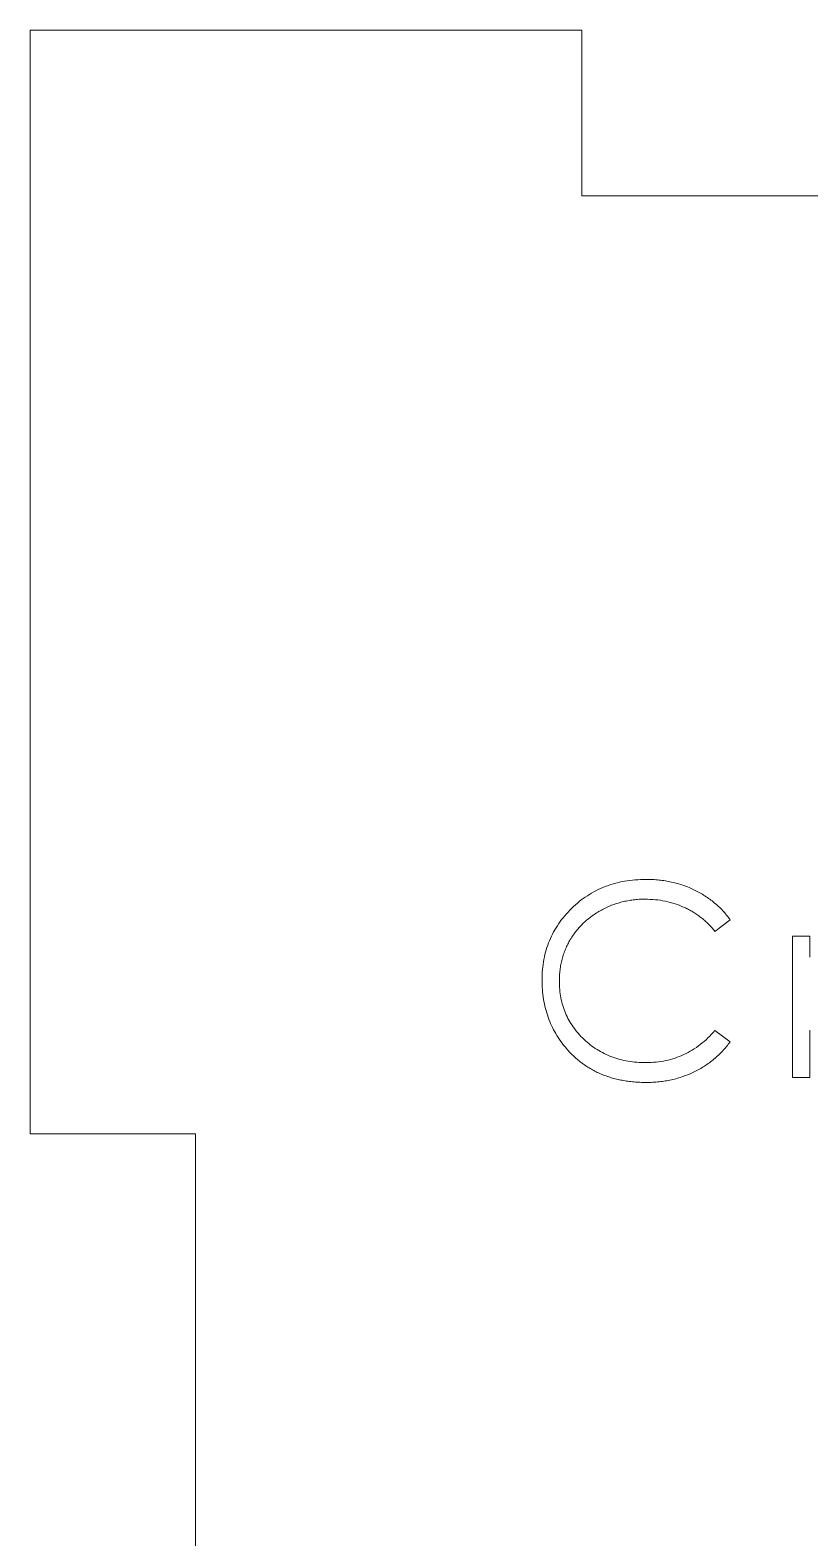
# Model space of a CAD drawing. Header units: millimetres. Extents: x 0 to 300, y 0 to 315.
# Drawn here: x 0 to 14.13, y 122.68 to 150 of the extents above; entities that cross this region are included whole.
import ezdxf

# ---------------------------------------------------------------- set-up
doc = ezdxf.new("R2010")
doc.units = ezdxf.units.MM

msp = doc.modelspace()

# ---------------------------------------------------------------- linework, layer by layer
at = {"color": 1, "linetype": 'Continuous', "lineweight": 0}
for p, q in [((0, 150), (0, 130)), ((10, 150), (0, 150)), ((10, 150), (10, 147)), ((10, 147), (30, 147)), ((3, 130), (0, 130)), ((3, 120), (3, 130))]:
    msp.add_line(p, q, dxfattribs=at)
at = {"color": 18, "linetype": 'Continuous', "lineweight": 15, "true_color": 0x000000}
for p, q in [((12.689, 133.881), (12.414, 133.671)), ((13.82, 133.581), (14.134, 133.581)), ((13.82, 131.023), (13.82, 133.581)), ((14.134, 133.581), (14.134, 133.204)), ((12.414, 131.876), (12.689, 131.668)), ((14.134, 131.883), (14.134, 131.023)), ((14.134, 131.023), (13.82, 131.023))]:
    msp.add_line(p, q, dxfattribs=at)
for points, knots in [([(9.279, 132.794), (9.28, 132.857), (9.283, 132.98), (9.309, 133.162), (9.351, 133.336), (9.411, 133.503), (9.486, 133.662), (9.579, 133.813), (9.689, 133.956), (9.814, 134.09), (9.952, 134.213), (10.099, 134.32), (10.256, 134.41), (10.42, 134.485), (10.594, 134.543), (10.776, 134.583), (10.966, 134.608), (11.096, 134.611), (11.162, 134.613)], [0, 0, 0, 0, 0.064558, 0.127014, 0.187955, 0.248014, 0.307748, 0.368235, 0.42947, 0.492743, 0.556258, 0.618217, 0.679655, 0.741246, 0.803415, 0.866815, 0.932328, 1, 1, 1, 1]), ([(11.162, 134.613), (11.202, 134.613), (11.282, 134.612), (11.4, 134.602), (11.514, 134.587), (11.626, 134.566), (11.735, 134.539), (11.841, 134.505), (11.944, 134.466), (12.044, 134.421), (12.14, 134.371), (12.232, 134.315), (12.319, 134.255), (12.403, 134.19), (12.481, 134.12), (12.556, 134.046), (12.625, 133.966), (12.668, 133.909), (12.689, 133.881)], [0, 0, 0, 0, 0.068548, 0.135683, 0.201215, 0.265682, 0.329267, 0.392395, 0.45507, 0.517127, 0.57879, 0.63974, 0.700192, 0.759806, 0.819628, 0.879355, 0.939512, 1, 1, 1, 1]), ([(11.142, 134.254), (11.107, 134.254), (11.038, 134.253), (10.934, 134.242), (10.832, 134.227), (10.732, 134.205), (10.635, 134.177), (10.539, 134.144), (10.446, 134.102), (10.354, 134.057), (10.266, 134.005), (10.183, 133.949), (10.105, 133.888), (10.032, 133.824), (9.964, 133.755), (9.901, 133.682), (9.844, 133.604), (9.791, 133.523), (9.744, 133.438), (9.704, 133.35), (9.669, 133.26), (9.642, 133.167), (9.62, 133.071), (9.605, 132.973), (9.594, 132.872), (9.593, 132.804), (9.593, 132.77)], [0, 0, 0, 0, 0.043955, 0.087502, 0.130463, 0.172752, 0.215403, 0.25765, 0.300153, 0.343121, 0.385925, 0.427686, 0.468818, 0.509492, 0.549883, 0.58998, 0.630405, 0.670869, 0.711384, 0.751627, 0.791776, 0.832459, 0.873319, 0.914543, 0.956924, 1, 1, 1, 1]), ([(12.414, 133.671), (12.395, 133.694), (12.356, 133.741), (12.293, 133.806), (12.228, 133.867), (12.16, 133.924), (12.088, 133.975), (12.014, 134.024), (11.937, 134.067), (11.83, 134.119), (11.691, 134.174), (11.515, 134.22), (11.331, 134.249), (11.206, 134.252), (11.142, 134.254)], [0, 0, 0, 0, 0.0631633, 0.1254749, 0.1871212, 0.2482943, 0.3092949, 0.3698501, 0.4309734, 0.492456, 0.616148, 0.7408437, 0.8681826, 1, 1, 1, 1]), ([(9.723, 131.546), (9.687, 131.589), (9.617, 131.676), (9.527, 131.816), (9.45, 131.962), (9.387, 132.116), (9.338, 132.276), (9.305, 132.443), (9.283, 132.616), (9.28, 132.734), (9.279, 132.794)], [0, 0, 0, 0, 0.124329, 0.247156, 0.36878, 0.490734, 0.613614, 0.738958, 0.867311, 1, 1, 1, 1]), ([(9.593, 132.77), (9.594, 132.718), (9.597, 132.616), (9.619, 132.468), (9.652, 132.325), (9.702, 132.19), (9.764, 132.06), (9.843, 131.938), (9.933, 131.821), (10.038, 131.713), (10.152, 131.615), (10.275, 131.528), (10.405, 131.456), (10.543, 131.396), (10.688, 131.349), (10.84, 131.317), (11, 131.296), (11.109, 131.294), (11.164, 131.293)], [0, 0, 0, 0, 0.064323, 0.12629, 0.186726, 0.246146, 0.305576, 0.365429, 0.426326, 0.48884, 0.551725, 0.613919, 0.675484, 0.737334, 0.800229, 0.864502, 0.931041, 1, 1, 1, 1]), ([(11.164, 131.293), (11.225, 131.294), (11.346, 131.298), (11.522, 131.326), (11.691, 131.371), (11.852, 131.435), (12.005, 131.518), (12.151, 131.619), (12.289, 131.738), (12.372, 131.829), (12.414, 131.876)], [0, 0, 0, 0, 0.1285152, 0.2529486, 0.3747547, 0.4959398, 0.6171806, 0.7409095, 0.8678111, 1, 1, 1, 1]), ([(11.166, 130.934), (11.129, 130.934), (11.054, 130.934), (10.944, 130.943), (10.837, 130.954), (10.734, 130.971), (10.632, 130.992), (10.535, 131.019), (10.44, 131.05), (10.348, 131.085), (10.259, 131.126), (10.173, 131.172), (10.09, 131.222), (10.01, 131.277), (9.934, 131.337), (9.86, 131.402), (9.789, 131.471), (9.745, 131.521), (9.723, 131.546)], [0, 0, 0, 0, 0.069663, 0.13775, 0.203917, 0.26878, 0.332414, 0.394754, 0.45618, 0.516996, 0.577396, 0.637198, 0.696999, 0.756756, 0.816554, 0.876948, 0.938132, 1, 1, 1, 1]), ([(12.689, 131.668), (12.667, 131.639), (12.623, 131.582), (12.551, 131.502), (12.476, 131.426), (12.396, 131.356), (12.313, 131.29), (12.225, 131.23), (12.133, 131.174), (12.038, 131.124), (11.939, 131.079), (11.837, 131.04), (11.732, 131.007), (11.625, 130.98), (11.514, 130.959), (11.401, 130.945), (11.284, 130.935), (11.206, 130.934), (11.166, 130.934)], [0, 0, 0, 0, 0.061674, 0.123053, 0.183475, 0.243727, 0.304279, 0.364863, 0.425946, 0.487391, 0.54922, 0.611144, 0.673529, 0.736961, 0.800785, 0.866013, 0.932101, 1, 1, 1, 1])]:
    msp.add_open_spline(points, degree=3, knots=knots, dxfattribs=at)

doc.saveas('drawing.dxf')
